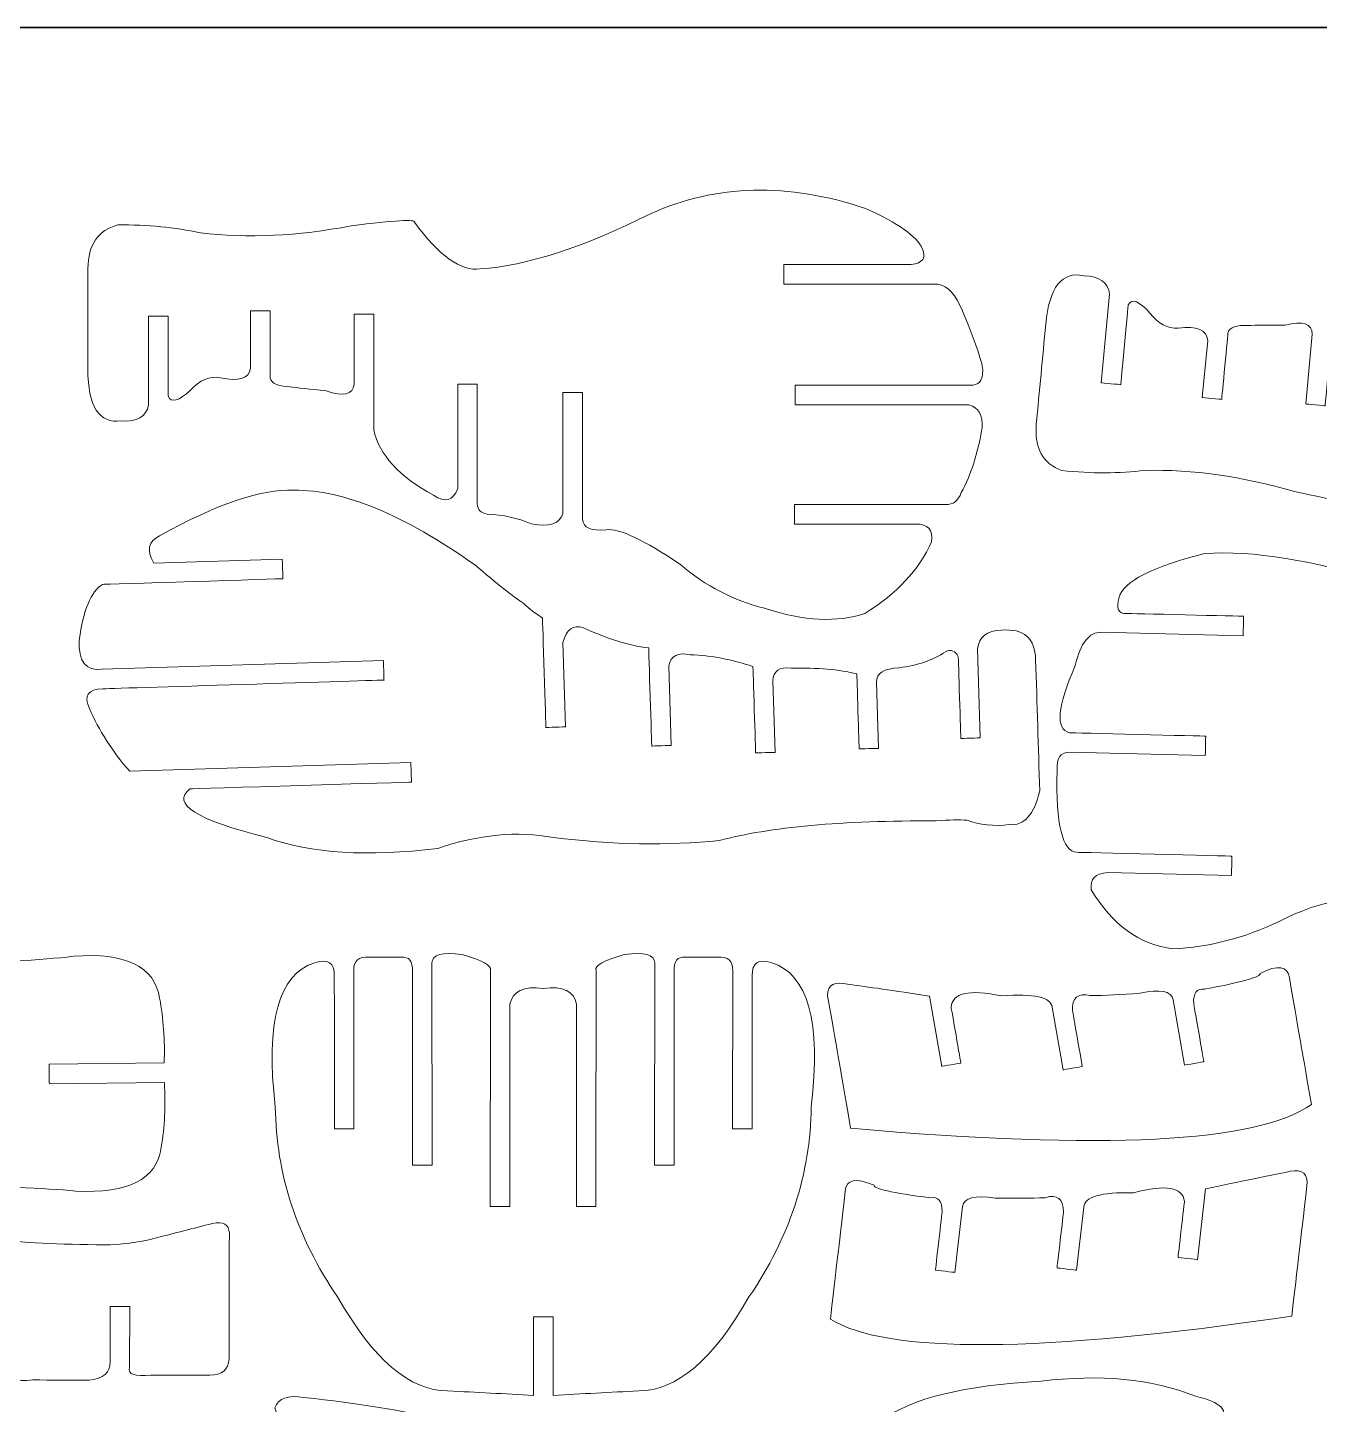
# Model space of a CAD drawing. Header units: inches. Extents: x -305 to 305, y -229 to 229.
# Drawn here: x 25.7 to 210.7, y 31.4 to 228.6 of the extents above; entities that cross this region are included whole.
import ezdxf

# ---------------------------------------------------------------- set-up
doc = ezdxf.new("R2010")
doc.units = ezdxf.units.IN
doc.header["$MEASUREMENT"] = 0
doc.layers.add('Layer 1', color=7, linetype='Continuous')
doc.layers.add('Layer 2', color=5, linetype='Continuous')

msp = doc.modelspace()

# ---------------------------------------------------------------- linework, layer by layer
at = {"layer": 'Layer 1', "lineweight": 9}
for points, knots in [([(115.0071, 201.9669), (124.339, 206.1643), (134.5728, 206.4071), (145.7088, 202.6956), (145.7088, 202.6956), (150.3578, 200.5791), (153.0638, 198.6712), (153.8268, 196.9716), (153.8268, 196.9716), (154.4504, 195.6244), (153.9158, 194.8528), (152.2231, 194.6569)], [0, 0, 0, 0, 0.33333333, 0.33333333, 0.33333333, 0.33333334, 0.66666667, 0.66666667, 0.66666667, 0.66666668, 1, 1, 1, 1]), ([(43.013, 174.545), (42.6591, 172.8778), (41.3575, 172.114), (39.1096, 172.2527), (39.1096, 172.2527), (35.908, 171.8534), (34.3071, 174.3366), (34.3071, 179.7025), (34.3071, 179.7025), (34.3071, 184.4951), (34.3071, 189.2877), (34.3071, 194.0803), (34.3071, 194.0803), (34.3418, 197.4839), (35.7686, 199.5678), (38.5875, 200.3316), (38.5875, 200.3316), (42.8501, 200.3663), (46.7999, 199.9845), (50.4366, 199.1856), (50.4366, 199.1856), (57.1762, 198.3939), (64.3724, 198.7312), (72.0244, 200.1977), (72.0244, 200.1977), (78.3035, 200.9956), (81.3219, 201.169), (81.0788, 200.7181), (81.0788, 200.7181), (84.6089, 195.9034), (87.7576, 193.6734), (90.5248, 194.0283), (90.5248, 194.0283), (97.1058, 194.4738), (105.267, 197.1201), (115.0071, 201.9669)], [0, 0, 0, 0, 0.11111111, 0.11111111, 0.11111111, 0.11111112, 0.22222222, 0.22222222, 0.22222222, 0.22222223, 0.33333333, 0.33333333, 0.33333333, 0.33333334, 0.44444444, 0.44444444, 0.44444444, 0.44444445, 0.55555556, 0.55555556, 0.55555556, 0.55555557, 0.66666667, 0.66666667, 0.66666667, 0.66666668, 0.77777778, 0.77777778, 0.77777778, 0.77777779, 0.88888889, 0.88888889, 0.88888889, 0.8888889, 1, 1, 1, 1]), ([(156.0857, 191.8632), (156.0857, 191.8632), (134.0059, 191.8632), (134.0059, 191.8632), (134.0059, 191.8632), (134.0059, 191.8632), (134.0059, 194.6569), (134.0059, 194.6569), (134.0059, 194.6569), (134.0059, 194.6569), (152.2231, 194.6569), (152.2231, 194.6569)], [0, 0, 0, 0, 0.33333333, 0.33333333, 0.33333333, 0.33333334, 0.66666667, 0.66666667, 0.66666667, 0.66666668, 1, 1, 1, 1]), ([(180.6662, 190.4028), (180.4701, 192.0958), (179.2458, 192.9782), (176.9948, 193.0507), (176.9948, 193.0507), (173.8447, 193.7483), (172.0182, 191.426), (171.5153, 186.0838), (171.5153, 186.0838), (171.0661, 181.3122), (170.617, 176.5407), (170.1678, 171.7692), (170.1678, 171.7692), (169.8834, 168.3773), (171.1086, 166.1689), (173.8435, 165.1443), (173.8435, 165.1443), (178.0841, 164.7103), (182.0522, 164.7203), (185.7478, 165.1749), (185.7478, 165.1749), (192.532, 165.3316), (199.6648, 164.3214), (207.1457, 162.1443), (207.1457, 162.1443), (213.3225, 160.7616), (216.3113, 160.306), (216.1116, 160.7778), (216.1116, 160.7778), (220.0773, 165.2404), (223.4211, 167.1656), (226.143, 166.5529), (226.143, 166.5529), (232.6533, 165.4928), (240.5305, 162.0933), (249.7735, 156.3551)], [0, 0, 0, 0, 0.11111111, 0.11111111, 0.11111111, 0.11111112, 0.22222222, 0.22222222, 0.22222222, 0.22222223, 0.33333333, 0.33333333, 0.33333333, 0.33333334, 0.44444444, 0.44444444, 0.44444444, 0.44444445, 0.55555556, 0.55555556, 0.55555556, 0.55555557, 0.66666667, 0.66666667, 0.66666667, 0.66666668, 0.77777778, 0.77777778, 0.77777778, 0.77777779, 0.88888889, 0.88888889, 0.88888889, 0.8888889, 1, 1, 1, 1]), ([(156.0857, 191.8632), (157.495, 191.5797), (158.6607, 190.3045), (159.583, 188.0376), (159.583, 188.0376), (161.758, 182.7758), (162.715, 179.841), (162.4539, 179.2335), (162.4539, 179.2335), (162.4891, 177.9811), (161.8972, 177.358), (160.6792, 177.3641)], [0, 0, 0, 0, 0.33333333, 0.33333333, 0.33333333, 0.33333334, 0.66666667, 0.66666667, 0.66666667, 0.66666668, 1, 1, 1, 1]), ([(180.6662, 190.403), (180.6662, 190.403), (179.4729, 177.7265), (179.4729, 177.7265), (179.4729, 177.7265), (179.4729, 177.7265), (182.2546, 177.4647), (182.2546, 177.4647), (182.2546, 177.4647), (182.2546, 177.4647), (183.3306, 188.896), (183.3306, 188.896)], [0, 0, 0, 0, 0.33333333, 0.33333333, 0.33333333, 0.33333334, 0.66666667, 0.66666667, 0.66666667, 0.66666668, 1, 1, 1, 1]), ([(194.7147, 183.7957), (194.5984, 185.3066), (193.1926, 185.8927), (190.4972, 185.5532), (190.4972, 185.5532), (188.9674, 185.4533), (187.6194, 186.1729), (186.4536, 187.7127), (186.4536, 187.7127), (184.8988, 189.4465), (183.8579, 189.8408), (183.3306, 188.8962)], [0, 0, 0, 0, 0.33333333, 0.33333333, 0.33333333, 0.33333334, 0.66666667, 0.66666667, 0.66666667, 0.66666668, 1, 1, 1, 1]), ([(209.7021, 184.6874), (209.7021, 184.6874), (208.7613, 174.693), (208.7613, 174.693), (208.7613, 174.693), (208.7613, 174.693), (211.5429, 174.4312), (211.5429, 174.4312), (211.5429, 174.4312), (211.5429, 174.4312), (213.094, 190.9088), (213.094, 190.9088)], [0, 0, 0, 0, 0.33333333, 0.33333333, 0.33333333, 0.33333334, 0.66666667, 0.66666667, 0.66666667, 0.66666668, 1, 1, 1, 1]), ([(57.6189, 179.8061), (57.6189, 179.8061), (57.6189, 188.0309), (57.6189, 188.0309), (57.6189, 188.0309), (57.6189, 188.0309), (60.4129, 188.0309), (60.4129, 188.0309), (60.4129, 188.0309), (60.4129, 188.0309), (60.4129, 178.3997), (60.4129, 178.3997)], [0, 0, 0, 0, 0.33333333, 0.33333333, 0.33333333, 0.33333334, 0.66666667, 0.66666667, 0.66666667, 0.66666668, 1, 1, 1, 1]), ([(72.4567, 177.5143), (72.4567, 177.5143), (72.4567, 187.5528), (72.4567, 187.5528), (72.4567, 187.5528), (72.4567, 187.5528), (75.2507, 187.5528), (75.2507, 187.5528), (75.2507, 187.5528), (75.2507, 187.5528), (75.2507, 171.0024), (75.2507, 171.0024)], [0, 0, 0, 0, 0.33333333, 0.33333333, 0.33333333, 0.33333334, 0.66666667, 0.66666667, 0.66666667, 0.66666668, 1, 1, 1, 1]), ([(43.013, 174.5447), (43.013, 174.5447), (43.013, 187.2772), (43.013, 187.2772), (43.013, 187.2772), (43.013, 187.2772), (45.8069, 187.2772), (45.8069, 187.2772), (45.8069, 187.2772), (45.8069, 187.2772), (45.8069, 175.7955), (45.8069, 175.7955)], [0, 0, 0, 0, 0.33333333, 0.33333333, 0.33333333, 0.33333334, 0.66666667, 0.66666667, 0.66666667, 0.66666668, 1, 1, 1, 1]), ([(209.7021, 184.6874), (209.6588, 186.1914), (208.3567, 186.628), (205.7957, 185.9969), (205.7957, 185.9969), (203.436, 185.9923), (201.6686, 185.9666), (200.4933, 185.9204), (200.4933, 185.9204), (198.8389, 186.0067), (197.8839, 185.6776), (197.6282, 184.9343)], [0, 0, 0, 0, 0.33333333, 0.33333333, 0.33333333, 0.33333334, 0.66666667, 0.66666667, 0.66666667, 0.66666668, 1, 1, 1, 1]), ([(194.7148, 183.7961), (194.7148, 183.7961), (193.944, 175.6075), (193.944, 175.6075), (193.944, 175.6075), (193.944, 175.6075), (196.7256, 175.3457), (196.7256, 175.3457), (196.7256, 175.3457), (196.7256, 175.3457), (197.6282, 184.9345), (197.6282, 184.9345)], [0, 0, 0, 0, 0.33333333, 0.33333333, 0.33333333, 0.33333334, 0.66666667, 0.66666667, 0.66666667, 0.66666668, 1, 1, 1, 1]), ([(57.6189, 179.8065), (57.3615, 178.3132), (55.907, 177.8614), (53.2552, 178.4519), (53.2552, 178.4519), (51.7415, 178.6948), (50.3321, 178.1046), (49.0271, 176.6809), (49.0271, 176.6809), (47.3166, 175.1004), (46.2433, 174.8053), (45.8069, 175.7953)], [0, 0, 0, 0, 0.33333333, 0.33333333, 0.33333333, 0.33333334, 0.66666667, 0.66666667, 0.66666667, 0.66666668, 1, 1, 1, 1]), ([(72.4567, 177.5143), (72.2727, 176.0209), (70.9354, 175.7083), (68.4448, 176.5766), (68.4448, 176.5766), (66.0959, 176.8023), (64.3387, 176.9935), (63.173, 177.1496), (63.173, 177.1496), (61.5177, 177.2188), (60.5978, 177.6359), (60.4129, 178.3999)], [0, 0, 0, 0, 0.33333333, 0.33333333, 0.33333333, 0.33333334, 0.66666667, 0.66666667, 0.66666667, 0.66666668, 1, 1, 1, 1]), ([(87.3004, 162.5632), (87.3004, 162.5632), (87.3004, 177.5384), (87.3004, 177.5384), (87.3004, 177.5384), (87.3004, 177.5384), (90.0944, 177.5384), (90.0944, 177.5384), (90.0944, 177.5384), (90.0944, 177.5384), (90.0944, 160.3752), (90.0944, 160.3752)], [0, 0, 0, 0, 0.33333333, 0.33333333, 0.33333333, 0.33333334, 0.66666667, 0.66666667, 0.66666667, 0.66666668, 1, 1, 1, 1]), ([(102.3701, 159.0211), (102.3701, 159.0211), (102.3701, 176.3209), (102.3701, 176.3209), (102.3701, 176.3209), (102.3701, 176.3209), (105.164, 176.3209), (105.164, 176.3209), (105.164, 176.3209), (105.164, 176.3209), (105.164, 158.1875), (105.164, 158.1875)], [0, 0, 0, 0, 0.33333333, 0.33333333, 0.33333333, 0.33333334, 0.66666667, 0.66666667, 0.66666667, 0.66666668, 1, 1, 1, 1]), ([(160.5224, 174.5703), (160.5224, 174.5703), (135.6402, 174.5703), (135.6402, 174.5703), (135.6402, 174.5703), (135.6402, 174.5703), (135.6402, 177.3641), (135.6402, 177.3641), (135.6402, 177.3641), (135.6402, 177.3641), (160.679, 177.3641), (160.679, 177.3641)], [0, 0, 0, 0, 0.33333333, 0.33333333, 0.33333333, 0.33333334, 0.66666667, 0.66666667, 0.66666667, 0.66666668, 1, 1, 1, 1]), ([(160.5226, 174.5703), (161.9147, 174.1803), (162.5411, 173.0779), (162.4017, 171.263), (162.4017, 171.263), (161.7929, 167.6162), (160.801, 164.5252), (159.4265, 161.9902), (159.4265, 161.9902), (158.9914, 160.8238), (158.2434, 160.2538), (157.1819, 160.2796)], [0, 0, 0, 0, 0.33333333, 0.33333333, 0.33333333, 0.33333334, 0.66666667, 0.66666667, 0.66666667, 0.66666668, 1, 1, 1, 1]), ([(87.3004, 162.5632), (86.6275, 160.7921), (85.4751, 160.4793), (83.8436, 161.6255), (83.8436, 161.6255), (78.9127, 164.2649), (76.0484, 167.3905), (75.2507, 171.0024)], [0, 0, 0, 0, 0.5, 0.5, 0.5, 0.50000001, 1, 1, 1, 1]), ([(43.7524, 151.8796), (42.6871, 153.7178), (42.9568, 155.0198), (44.562, 155.7861), (44.562, 155.7861), (52.6237, 160.3054), (59.0526, 162.4946), (63.8484, 162.3543), (63.8484, 162.3543), (70.9606, 162.3816), (79.576, 158.8216), (89.6943, 151.6748), (89.6943, 151.6748), (92.9455, 148.9141), (95.2995, 147.0535), (96.7561, 146.0937), (96.7561, 146.0937), (97.536, 145.3641), (98.4292, 144.6763), (99.4355, 144.0307)], [0, 0, 0, 0, 0.2, 0.2, 0.2, 0.20000001, 0.4, 0.4, 0.4, 0.40000001, 0.6, 0.6, 0.6, 0.60000001, 0.8, 0.8, 0.8, 0.80000001, 1, 1, 1, 1]), ([(102.3701, 159.0208), (101.9387, 157.5102), (100.4263, 157.0065), (97.8327, 157.5102), (97.8327, 157.5102), (95.901, 158.3607), (93.7956, 158.8298), (91.5165, 158.9168), (91.5165, 158.9168), (90.5987, 159.0553), (90.1246, 159.5416), (90.0944, 160.3752)], [0, 0, 0, 0, 0.33333333, 0.33333333, 0.33333333, 0.33333334, 0.66666667, 0.66666667, 0.66666667, 0.66666668, 1, 1, 1, 1]), ([(152.8497, 157.4858), (152.8497, 157.4858), (135.5097, 157.4858), (135.5097, 157.4858), (135.5097, 157.4858), (135.5097, 157.4858), (135.5097, 160.2796), (135.5097, 160.2796), (135.5097, 160.2796), (135.5097, 160.2796), (157.1821, 160.2796), (157.1821, 160.2796)], [0, 0, 0, 0, 0.33333333, 0.33333333, 0.33333333, 0.33333334, 0.66666667, 0.66666667, 0.66666667, 0.66666668, 1, 1, 1, 1]), ([(152.8495, 157.4858), (154.6587, 157.5273), (155.4247, 156.6846), (155.1463, 154.9575), (155.1463, 154.9575), (153.3893, 150.9463), (150.2049, 147.5253), (145.5937, 144.6948), (145.5937, 144.6948), (141.6791, 143.3406), (136.8942, 143.5837), (131.2395, 145.4241), (131.2395, 145.4241), (126.8375, 146.5352), (122.8183, 148.6191), (119.1817, 151.6758), (119.1817, 151.6758), (114.0315, 155.2177), (110.4819, 156.8847), (108.5331, 156.6766), (108.5331, 156.6766), (106.3852, 156.4507), (105.2621, 156.9543), (105.164, 158.1872)], [0, 0, 0, 0, 0.16666667, 0.16666667, 0.16666667, 0.16666668, 0.33333333, 0.33333333, 0.33333333, 0.33333334, 0.5, 0.5, 0.5, 0.50000001, 0.66666667, 0.66666667, 0.66666667, 0.66666668, 0.83333333, 0.83333333, 0.83333333, 0.83333334, 1, 1, 1, 1]), ([(43.7524, 151.8796), (43.7524, 151.8796), (62.1624, 152.4505), (62.1624, 152.4505), (62.1624, 152.4505), (62.1624, 152.4505), (62.249, 149.6581), (62.249, 149.6581), (62.249, 149.6581), (62.249, 149.6581), (36.3998, 148.8567), (36.3998, 148.8567)], [0, 0, 0, 0, 0.33333333, 0.33333333, 0.33333333, 0.33333334, 0.66666667, 0.66666667, 0.66666667, 0.66666668, 1, 1, 1, 1]), ([(274.2641, 146.5349), (264.7325, 147.0101), (257.776, 147.7694), (253.3942, 148.8125), (253.3942, 148.8125), (247.5809, 149.4744), (243.6873, 149.1874), (241.7137, 147.9515), (241.7137, 147.9515), (235.8831, 146.4972), (228.6398, 146.8816), (219.9838, 149.1048), (219.9838, 149.1048), (209.7907, 152.3369), (201.2185, 153.7252), (194.2671, 153.2698), (194.2671, 153.2698), (186.7245, 151.3366), (182.6483, 149.2497), (182.0385, 147.009), (182.0385, 147.009), (181.5689, 145.379), (181.9175, 144.6067), (183.0838, 144.6926)], [0, 0, 0, 0, 0.16666667, 0.16666667, 0.16666667, 0.16666668, 0.33333333, 0.33333333, 0.33333333, 0.33333334, 0.5, 0.5, 0.5, 0.50000001, 0.66666667, 0.66666667, 0.66666667, 0.66666668, 0.83333333, 0.83333333, 0.83333333, 0.83333334, 1, 1, 1, 1]), ([(102.3394, 140.5264), (102.3394, 140.5264), (102.7142, 128.4425), (102.7142, 128.4425), (102.7142, 128.4425), (102.7142, 128.4425), (99.9216, 128.3559), (99.9216, 128.3559), (99.9216, 128.3559), (99.9216, 128.3559), (99.4355, 144.0303), (99.4355, 144.0303)], [0, 0, 0, 0, 0.33333333, 0.33333333, 0.33333333, 0.33333334, 0.66666667, 0.66666667, 0.66666667, 0.66666668, 1, 1, 1, 1]), ([(179.4675, 141.986), (179.4675, 141.986), (199.7901, 141.4916), (199.7901, 141.4916), (199.7901, 141.4916), (199.7901, 141.4916), (199.858, 144.2845), (199.858, 144.2845), (199.858, 144.2845), (199.858, 144.2845), (183.0838, 144.6926), (183.0838, 144.6926)], [0, 0, 0, 0, 0.33333333, 0.33333333, 0.33333333, 0.33333334, 0.66666667, 0.66666667, 0.66666667, 0.66666668, 1, 1, 1, 1]), ([(161.7525, 139.6416), (161.9452, 141.3486), (163.0853, 142.2347), (165.1734, 142.2994), (165.1734, 142.2994), (168.3845, 142.5537), (170.0187, 141.1351), (170.0759, 138.0438), (170.0759, 138.0438), (170.2699, 131.7862), (170.4638, 125.5284), (170.6581, 119.2706), (170.6581, 119.2706), (169.8525, 115.8627), (168.4092, 114.2517), (166.3283, 114.4386), (166.3283, 114.4386), (164.0872, 114.1759), (162.0639, 114.3836), (160.2585, 115.0623), (160.2585, 115.0623), (159.1697, 115.1638), (157.6967, 115.1374), (155.8395, 114.9833), (155.8395, 114.9833), (142.3241, 115.0372), (131.972, 114.1007), (124.7843, 112.1739), (124.7843, 112.1739), (117.4245, 111.4045), (109.495, 111.545), (100.9962, 112.5959), (100.9962, 112.5959), (95.8249, 113.5565), (90.3127, 113.0376), (84.4599, 111.0394), (84.4599, 111.0394), (74.4084, 109.7999), (66.2353, 110.3195), (59.9406, 112.5984), (59.9406, 112.5984), (49.8503, 115.1092), (46.1829, 117.4289), (48.9391, 119.5574)], [0, 0, 0, 0, 0.09090909, 0.09090909, 0.09090909, 0.0909091, 0.18181818, 0.18181818, 0.18181818, 0.18181819, 0.27272727, 0.27272727, 0.27272727, 0.27272728, 0.36363636, 0.36363636, 0.36363636, 0.36363637, 0.45454545, 0.45454545, 0.45454545, 0.45454546, 0.54545455, 0.54545455, 0.54545455, 0.54545456, 0.63636364, 0.63636364, 0.63636364, 0.63636365, 0.72727273, 0.72727273, 0.72727273, 0.72727274, 0.81818182, 0.81818182, 0.81818182, 0.81818183, 0.90909091, 0.90909091, 0.90909091, 0.90909092, 1, 1, 1, 1]), ([(102.3394, 140.5266), (102.892, 142.4094), (103.849, 143.1251), (105.2105, 142.6745), (105.2105, 142.6745), (108.5442, 141.1043), (111.6891, 140.1283), (114.645, 139.7466)], [0, 0, 0, 0, 0.5, 0.5, 0.5, 0.50000001, 1, 1, 1, 1]), ([(179.4675, 141.986), (177.7459, 142.0439), (176.5063, 140.4584), (175.749, 137.2291), (175.749, 137.2291), (173.1516, 131.3398), (172.8819, 128.1275), (174.9402, 127.5927)], [0, 0, 0, 0, 0.5, 0.5, 0.5, 0.50000001, 1, 1, 1, 1]), ([(117.5204, 137.168), (117.5204, 137.168), (117.8736, 125.7814), (117.8736, 125.7814), (117.8736, 125.7814), (117.8736, 125.7814), (115.081, 125.6948), (115.081, 125.6948), (115.081, 125.6948), (115.081, 125.6948), (114.645, 139.7466), (114.645, 139.7466)], [0, 0, 0, 0, 0.33333333, 0.33333333, 0.33333333, 0.33333334, 0.66666667, 0.66666667, 0.66666667, 0.66666668, 1, 1, 1, 1]), ([(117.5204, 137.168), (117.8157, 138.6078), (118.8433, 139.1422), (120.6031, 138.7714), (120.6031, 138.7714), (123.6045, 138.6715), (126.5963, 138.1068), (129.5788, 137.0779)], [0, 0, 0, 0, 0.5, 0.5, 0.5, 0.50000001, 1, 1, 1, 1]), ([(147.2883, 134.8432), (147.2722, 136.1188), (148.3445, 136.8093), (150.5052, 136.9148), (150.5052, 136.9148), (153.1329, 137.2285), (155.3589, 137.9935), (157.1825, 139.21), (157.1825, 139.21), (157.9721, 139.5633), (158.5753, 139.3306), (158.9922, 138.5121)], [0, 0, 0, 0, 0.33333333, 0.33333333, 0.33333333, 0.33333334, 0.66666667, 0.66666667, 0.66666667, 0.66666668, 1, 1, 1, 1]), ([(161.7525, 139.6416), (161.7525, 139.6416), (162.1487, 126.8643), (162.1487, 126.8643), (162.1487, 126.8643), (162.1487, 126.8643), (159.3561, 126.7777), (159.3561, 126.7777), (159.3561, 126.7777), (159.3561, 126.7777), (158.9922, 138.5119), (158.9922, 138.5119)], [0, 0, 0, 0, 0.33333333, 0.33333333, 0.33333333, 0.33333334, 0.66666667, 0.66666667, 0.66666667, 0.66666668, 1, 1, 1, 1]), ([(36.3678, 136.6907), (36.3678, 136.6907), (76.6455, 137.9397), (76.6455, 137.9397), (76.6455, 137.9397), (76.6455, 137.9397), (76.7321, 135.1473), (76.7321, 135.1473), (76.7321, 135.1473), (76.7321, 135.1473), (36.4544, 133.8982), (36.4544, 133.8982)], [0, 0, 0, 0, 0.33333333, 0.33333333, 0.33333333, 0.33333334, 0.66666667, 0.66666667, 0.66666667, 0.66666668, 1, 1, 1, 1]), ([(132.4379, 135.0209), (132.4379, 135.0209), (132.7551, 124.7931), (132.7551, 124.7931), (132.7551, 124.7931), (132.7551, 124.7931), (129.9625, 124.7065), (129.9625, 124.7065), (129.9625, 124.7065), (129.9625, 124.7065), (129.5788, 137.0779), (129.5788, 137.0779)], [0, 0, 0, 0, 0.33333333, 0.33333333, 0.33333333, 0.33333334, 0.66666667, 0.66666667, 0.66666667, 0.66666668, 1, 1, 1, 1]), ([(132.4379, 135.0207), (132.4851, 136.4527), (133.3497, 137.0596), (135.0328, 136.8411), (135.0328, 136.8411), (138.8002, 136.9389), (141.9412, 136.6687), (144.4562, 136.0314)], [0, 0, 0, 0, 0.5, 0.5, 0.5, 0.50000001, 1, 1, 1, 1]), ([(147.2883, 134.8432), (147.2883, 134.8432), (147.5821, 125.3689), (147.5821, 125.3689), (147.5821, 125.3689), (147.5821, 125.3689), (144.7896, 125.2823), (144.7896, 125.2823), (144.7896, 125.2823), (144.7896, 125.2823), (144.4562, 136.0312), (144.4562, 136.0312)], [0, 0, 0, 0, 0.33333333, 0.33333333, 0.33333333, 0.33333334, 0.66666667, 0.66666667, 0.66666667, 0.66666668, 1, 1, 1, 1]), ([(36.4544, 133.8982), (34.3084, 133.8376), (33.6732, 132.8921), (34.5492, 131.0618), (34.5492, 131.0618), (35.8689, 127.964), (37.786, 124.9714), (40.3001, 122.0843)], [0, 0, 0, 0, 0.5, 0.5, 0.5, 0.50000001, 1, 1, 1, 1]), ([(174.8721, 124.7998), (174.8721, 124.7998), (194.3703, 124.3254), (194.3703, 124.3254), (194.3703, 124.3254), (194.3703, 124.3254), (194.4382, 127.1184), (194.4382, 127.1184), (194.4382, 127.1184), (194.4382, 127.1184), (174.94, 127.5927), (174.94, 127.5927)], [0, 0, 0, 0, 0.33333333, 0.33333333, 0.33333333, 0.33333334, 0.66666667, 0.66666667, 0.66666667, 0.66666668, 1, 1, 1, 1]), ([(174.8723, 124.7998), (173.6196, 124.8091), (173.0411, 123.9362), (173.1376, 122.1807), (173.1376, 122.1807), (172.9497, 114.4602), (173.8993, 110.559), (175.9857, 110.4777)], [0, 0, 0, 0, 0.5, 0.5, 0.5, 0.50000001, 1, 1, 1, 1]), ([(40.3001, 122.0843), (40.3001, 122.0843), (80.5778, 123.3336), (80.5778, 123.3336), (80.5778, 123.3336), (80.5778, 123.3336), (80.6644, 120.5412), (80.6644, 120.5412), (80.6644, 120.5412), (80.6644, 120.5412), (48.9388, 119.5573), (48.9388, 119.5573)], [0, 0, 0, 0, 0.33333333, 0.33333333, 0.33333333, 0.33333334, 0.66666667, 0.66666667, 0.66666667, 0.66666668, 1, 1, 1, 1]), ([(180.4052, 107.5756), (180.4052, 107.5756), (198.1207, 107.1447), (198.1207, 107.1447), (198.1207, 107.1447), (198.1207, 107.1447), (198.1887, 109.9376), (198.1887, 109.9376), (198.1887, 109.9376), (198.1887, 109.9376), (175.9855, 110.4777), (175.9855, 110.4777)], [0, 0, 0, 0, 0.33333333, 0.33333333, 0.33333333, 0.33333334, 0.66666667, 0.66666667, 0.66666667, 0.66666668, 1, 1, 1, 1]), ([(180.4054, 107.5756), (178.5929, 107.475), (177.8073, 106.6579), (178.0485, 105.1255), (178.0485, 105.1255), (181.0583, 100.0672), (184.9577, 97.245), (189.7473, 96.6596), (189.7473, 96.6596), (194.9224, 96.8985), (200.019, 98.2162), (205.0375, 100.6128), (205.0375, 100.6128), (209.2679, 102.803), (212.8418, 103.7581), (215.759, 103.4786)], [0, 0, 0, 0, 0.25, 0.25, 0.25, 0.25000001, 0.5, 0.5, 0.5, 0.50000001, 0.75, 0.75, 0.75, 0.75000001, 1, 1, 1, 1]), ([(0.3218, 85.9929), (-0.4134, 91.3043), (3.4906, 94.1504), (12.0343, 94.5302), (12.0343, 94.5302), (20.9701, 94.6885), (27.7062, 95.0398), (32.2432, 95.5828), (32.2432, 95.5828), (39.7331, 96.1654), (43.8504, 94.1618), (44.5952, 89.5712)], [0, 0, 0, 0, 0.33333333, 0.33333333, 0.33333333, 0.33333334, 0.66666667, 0.66666667, 0.66666667, 0.66666668, 1, 1, 1, 1]), ([(72.4052, 93.55), (72.353, 94.926), (73.0827, 95.5659), (74.5944, 95.4688), (74.5944, 95.4688), (76.121, 95.4593), (77.6475, 95.4493), (79.1741, 95.4396), (79.1741, 95.4396), (80.3343, 95.575), (80.8745, 94.8966), (80.7941, 93.4044)], [0, 0, 0, 0, 0.33333333, 0.33333333, 0.33333333, 0.33333334, 0.66666667, 0.66666667, 0.66666667, 0.66666668, 1, 1, 1, 1]), ([(91.984, 90.0853), (91.9837, 91.2402), (91.9837, 92.395), (91.984, 93.55), (91.984, 93.55), (92.2149, 94.2624), (90.8652, 95.0227), (87.9342, 95.8307)], [0, 0, 0, 0, 0.5, 0.5, 0.5, 0.50000001, 1, 1, 1, 1]), ([(107.106, 90.0853), (107.1062, 91.2402), (107.1062, 92.395), (107.106, 93.55), (107.106, 93.55), (106.875, 94.2624), (108.2247, 95.0227), (111.1557, 95.8307)], [0, 0, 0, 0, 0.5, 0.5, 0.5, 0.50000001, 1, 1, 1, 1]), ([(126.6847, 93.55), (126.737, 94.926), (126.0072, 95.5659), (124.4955, 95.4688), (124.4955, 95.4688), (122.9689, 95.4593), (121.4424, 95.4493), (119.9159, 95.4396), (119.9159, 95.4396), (118.7557, 95.575), (118.2154, 94.8966), (118.2958, 93.4044)], [0, 0, 0, 0, 0.33333333, 0.33333333, 0.33333333, 0.33333334, 0.66666667, 0.66666667, 0.66666667, 0.66666668, 1, 1, 1, 1]), ([(66.8264, 94.6546), (61.6219, 93.0486), (59.7322, 86.1761), (61.158, 74.0377), (61.158, 74.0377), (61.274, 64.4163), (64.2492, 55.3361), (70.0836, 46.7965), (70.0836, 46.7965), (75.1833, 37.8319), (80.4381, 33.3497), (85.8475, 33.3497), (85.8475, 33.3497), (89.9474, 33.1346), (94.0478, 32.9195), (98.1481, 32.7041)], [0, 0, 0, 0, 0.25, 0.25, 0.25, 0.25000001, 0.5, 0.5, 0.5, 0.50000001, 0.75, 0.75, 0.75, 0.75000001, 1, 1, 1, 1]), ([(72.4052, 93.55), (72.4052, 93.55), (72.4253, 70.8681), (72.4253, 70.8681), (72.4253, 70.8681), (72.4253, 70.8681), (69.6315, 70.8681), (69.6315, 70.8681), (69.6315, 70.8681), (69.6315, 70.8681), (69.6129, 92.8523), (69.6129, 92.8523)], [0, 0, 0, 0, 0.33333333, 0.33333333, 0.33333333, 0.33333334, 0.66666667, 0.66666667, 0.66666667, 0.66666668, 1, 1, 1, 1]), ([(83.5855, 94.626), (83.5855, 94.626), (83.6113, 65.6561), (83.6113, 65.6561), (83.6113, 65.6561), (83.6113, 65.6561), (80.8176, 65.6561), (80.8176, 65.6561), (80.8176, 65.6561), (80.8176, 65.6561), (80.7941, 93.4044), (80.7941, 93.4044)], [0, 0, 0, 0, 0.33333333, 0.33333333, 0.33333333, 0.33333334, 0.66666667, 0.66666667, 0.66666667, 0.66666668, 1, 1, 1, 1]), ([(132.2636, 94.6546), (137.468, 93.0486), (139.3577, 86.1761), (137.9319, 74.0377), (137.9319, 74.0377), (137.816, 64.4163), (134.8407, 55.3361), (129.0064, 46.7965), (129.0064, 46.7965), (123.9066, 37.8319), (118.6518, 33.3497), (113.2424, 33.3497), (113.2424, 33.3497), (109.1425, 33.1346), (105.0422, 32.9195), (100.9418, 32.7041)], [0, 0, 0, 0, 0.25, 0.25, 0.25, 0.25000001, 0.5, 0.5, 0.5, 0.50000001, 0.75, 0.75, 0.75, 0.75000001, 1, 1, 1, 1]), ([(115.5044, 94.626), (115.5044, 94.626), (115.4786, 65.6561), (115.4786, 65.6561), (115.4786, 65.6561), (115.4786, 65.6561), (118.2723, 65.6561), (118.2723, 65.6561), (118.2723, 65.6561), (118.2723, 65.6561), (118.2958, 93.4044), (118.2958, 93.4044)], [0, 0, 0, 0, 0.33333333, 0.33333333, 0.33333333, 0.33333334, 0.66666667, 0.66666667, 0.66666667, 0.66666668, 1, 1, 1, 1]), ([(126.6847, 93.55), (126.6847, 93.55), (126.6646, 70.8681), (126.6646, 70.8681), (126.6646, 70.8681), (126.6646, 70.8681), (129.4584, 70.8681), (129.4584, 70.8681), (129.4584, 70.8681), (129.4584, 70.8681), (129.477, 92.8523), (129.477, 92.8523)], [0, 0, 0, 0, 0.33333333, 0.33333333, 0.33333333, 0.33333334, 0.66666667, 0.66666667, 0.66666667, 0.66666668, 1, 1, 1, 1]), ([(206.4149, 92.5038), (206.1894, 94.2154), (204.7915, 94.424), (202.2206, 93.1301), (202.2206, 93.1301), (202.4182, 92.6724), (199.7653, 91.9147), (194.2612, 90.8566), (194.2612, 90.8566), (193.1434, 91.0155), (192.6261, 90.3353), (192.7093, 88.8151)], [0, 0, 0, 0, 0.33333333, 0.33333333, 0.33333333, 0.33333334, 0.66666667, 0.66666667, 0.66666667, 0.66666668, 1, 1, 1, 1]), ([(154.8597, 89.8794), (149.7071, 90.6805), (145.8734, 91.2348), (143.3589, 91.5413), (143.3589, 91.5413), (141.2512, 92.0786), (140.22, 91.5447), (140.2651, 89.9393)], [0, 0, 0, 0, 0.5, 0.5, 0.5, 0.50000001, 1, 1, 1, 1]), ([(172.4334, 88.2892), (172.2718, 89.7366), (169.8538, 90.2792), (165.1794, 89.9164), (165.1794, 89.9164), (160.5226, 90.8947), (158.1229, 90.3385), (157.9801, 88.2477)], [0, 0, 0, 0, 0.5, 0.5, 0.5, 0.50000001, 1, 1, 1, 1]), ([(189.7773, 89.3662), (189.4976, 90.6157), (187.9057, 90.9285), (185.0013, 90.3041), (185.0013, 90.3041), (182.3308, 90.0939), (179.9585, 89.9754), (177.8844, 89.9483), (177.8844, 89.9483), (176.1084, 90.386), (175.2687, 89.6495), (175.3654, 87.7381)], [0, 0, 0, 0, 0.33333333, 0.33333333, 0.33333333, 0.33333334, 0.66666667, 0.66666667, 0.66666667, 0.66666668, 1, 1, 1, 1]), ([(91.984, 90.0853), (91.984, 90.0853), (91.9582, 59.7654), (91.9582, 59.7654), (91.9582, 59.7654), (91.9582, 59.7654), (94.7519, 59.7654), (94.7519, 59.7654), (94.7519, 59.7654), (94.7519, 59.7654), (94.7777, 88.7353), (94.7777, 88.7353)], [0, 0, 0, 0, 0.33333333, 0.33333333, 0.33333333, 0.33333334, 0.66666667, 0.66666667, 0.66666667, 0.66666668, 1, 1, 1, 1]), ([(104.3122, 88.7353), (104.3122, 88.7353), (104.2864, 59.7654), (104.2864, 59.7654), (104.2864, 59.7654), (104.2864, 59.7654), (107.0802, 59.7654), (107.0802, 59.7654), (107.0802, 59.7654), (107.0802, 59.7654), (107.106, 90.0853), (107.106, 90.0853)], [0, 0, 0, 0, 0.33333333, 0.33333333, 0.33333333, 0.33333334, 0.66666667, 0.66666667, 0.66666667, 0.66666668, 1, 1, 1, 1]), ([(154.8597, 89.8794), (154.8597, 89.8794), (156.6134, 79.8225), (156.6134, 79.8225), (156.6134, 79.8225), (156.6134, 79.8225), (159.3656, 80.3025), (159.3656, 80.3025), (159.3656, 80.3025), (159.3656, 80.3025), (157.9801, 88.2477), (157.9801, 88.2477)], [0, 0, 0, 0, 0.33333333, 0.33333333, 0.33333333, 0.33333334, 0.66666667, 0.66666667, 0.66666667, 0.66666668, 1, 1, 1, 1]), ([(189.7773, 89.3662), (189.7773, 89.3662), (191.4092, 80.0075), (191.4092, 80.0075), (191.4092, 80.0075), (191.4092, 80.0075), (194.1615, 80.4875), (194.1615, 80.4875), (194.1615, 80.4875), (194.1615, 80.4875), (192.7093, 88.8151), (192.7093, 88.8151)], [0, 0, 0, 0, 0.33333333, 0.33333333, 0.33333333, 0.33333334, 0.66666667, 0.66666667, 0.66666667, 0.66666668, 1, 1, 1, 1]), ([(172.4334, 88.2892), (172.4334, 88.2892), (173.9967, 79.3241), (173.9967, 79.3241), (173.9967, 79.3241), (173.9967, 79.3241), (176.7489, 79.8041), (176.7489, 79.8041), (176.7489, 79.8041), (176.7489, 79.8041), (175.3654, 87.7381), (175.3654, 87.7381)], [0, 0, 0, 0, 0.33333333, 0.33333333, 0.33333333, 0.33333334, 0.66666667, 0.66666667, 0.66666667, 0.66666668, 1, 1, 1, 1]), ([(45.2441, 80.31), (45.2441, 80.31), (28.7611, 80.1331), (28.7611, 80.1331), (28.7611, 80.1331), (28.7611, 80.1331), (28.7761, 78.7362), (28.7761, 78.7362)], [0, 0, 0, 0, 0.5, 0.5, 0.5, 0.50000001, 1, 1, 1, 1]), ([(45.2741, 77.5162), (45.2741, 77.5162), (28.7911, 77.3394), (28.7911, 77.3394), (28.7911, 77.3394), (28.7911, 77.3394), (28.7761, 78.7362), (28.7761, 78.7362)], [0, 0, 0, 0, 0.5, 0.5, 0.5, 0.50000001, 1, 1, 1, 1]), ([(0.484, 70.8708), (-0.137, 65.5448), (3.8271, 62.7831), (12.377, 62.5867), (12.377, 62.5867), (21.3141, 62.6202), (28.0562, 62.4135), (32.6038, 61.9679), (32.6038, 61.9679), (40.1044, 61.5462), (44.1779, 63.6376), (44.824, 68.2431)], [0, 0, 0, 0, 0.33333333, 0.33333333, 0.33333333, 0.33333334, 0.66666667, 0.66666667, 0.66666667, 0.66666668, 1, 1, 1, 1]), ([(194.411, 62.2767), (199.5088, 63.3742), (203.3041, 64.1489), (205.7967, 64.6002), (205.7967, 64.6002), (207.8698, 65.2583), (208.9301, 64.7849), (208.9778, 63.1796)], [0, 0, 0, 0, 0.5, 0.5, 0.5, 0.50000001, 1, 1, 1, 1]), ([(142.7903, 61.919), (142.9166, 63.6407), (144.3, 63.9297), (146.9415, 62.7864), (146.9415, 62.7864), (146.7706, 62.3181), (149.4628, 61.7149), (155.0188, 60.9765), (155.0188, 60.9765), (156.1256, 61.1997), (156.6813, 60.5504), (156.6861, 59.028)], [0, 0, 0, 0, 0.33333333, 0.33333333, 0.33333333, 0.33333334, 0.66666667, 0.66666667, 0.66666667, 0.66666668, 1, 1, 1, 1]), ([(159.5814, 59.7476), (159.7884, 61.0111), (161.3596, 61.4154), (164.2952, 60.9598), (164.2952, 60.9598), (166.9734, 60.9042), (169.3485, 60.9229), (171.4208, 61.0156), (171.4208, 61.0156), (173.1685, 61.5552), (174.0494, 60.8684), (174.0632, 58.9546)], [0, 0, 0, 0, 0.33333333, 0.33333333, 0.33333333, 0.33333334, 0.66666667, 0.66666667, 0.66666667, 0.66666668, 1, 1, 1, 1]), ([(176.9585, 59.6742), (177.0362, 61.1285), (179.4189, 61.8099), (184.1064, 61.7177), (184.1064, 61.7177), (188.6989, 62.9633), (191.1267, 62.5466), (191.39, 60.4676)], [0, 0, 0, 0, 0.5, 0.5, 0.5, 0.50000001, 1, 1, 1, 1]), ([(194.411, 62.2767), (194.411, 62.2767), (193.2411, 52.1354), (193.2411, 52.1354), (193.2411, 52.1354), (193.2411, 52.1354), (190.4657, 52.4556), (190.4657, 52.4556), (190.4657, 52.4556), (190.4657, 52.4556), (191.39, 60.4676), (191.39, 60.4676)], [0, 0, 0, 0, 0.33333333, 0.33333333, 0.33333333, 0.33333334, 0.66666667, 0.66666667, 0.66666667, 0.66666668, 1, 1, 1, 1]), ([(159.5814, 59.7476), (159.5814, 59.7476), (158.4926, 50.3102), (158.4926, 50.3102), (158.4926, 50.3102), (158.4926, 50.3102), (155.7173, 50.6305), (155.7173, 50.6305), (155.7173, 50.6305), (155.7173, 50.6305), (156.6861, 59.028), (156.6861, 59.028)], [0, 0, 0, 0, 0.33333333, 0.33333333, 0.33333333, 0.33333334, 0.66666667, 0.66666667, 0.66666667, 0.66666668, 1, 1, 1, 1]), ([(176.9585, 59.6742), (176.9585, 59.6742), (175.9156, 50.6338), (175.9156, 50.6338), (175.9156, 50.6338), (175.9156, 50.6338), (173.1402, 50.954), (173.1402, 50.954), (173.1402, 50.954), (173.1402, 50.954), (174.0632, 58.9546), (174.0632, 58.9546)], [0, 0, 0, 0, 0.33333333, 0.33333333, 0.33333333, 0.33333334, 0.66666667, 0.66666667, 0.66666667, 0.66666668, 1, 1, 1, 1]), ([(54.5782, 55.9372), (54.5061, 57.1878), (53.696, 57.6454), (52.1488, 57.3104), (52.1488, 57.3104), (49.4225, 56.63), (46.6958, 55.93), (43.9692, 55.2107), (43.9692, 55.2107), (41.4749, 54.5684), (39.0199, 54.2551), (36.6044, 54.2715), (36.6044, 54.2715), (30.3424, 54.2985), (24.8548, 54.5753), (20.1419, 55.102), (20.1419, 55.102), (14.7143, 55.8148), (11.3332, 56.0568), (9.9991, 55.8278), (9.9991, 55.8278), (3.6228, 55.8842), (-2.7538, 55.9405), (-9.1304, 55.997), (-9.1304, 55.997), (-10.428, 56.0198), (-11.0624, 55.4593), (-11.0334, 54.3159)], [0, 0, 0, 0, 0.14285714, 0.14285714, 0.14285714, 0.14285715, 0.28571429, 0.28571429, 0.28571429, 0.2857143, 0.42857143, 0.42857143, 0.42857143, 0.42857144, 0.57142857, 0.57142857, 0.57142857, 0.57142858, 0.71428571, 0.71428571, 0.71428571, 0.71428572, 0.85714286, 0.85714286, 0.85714286, 0.85714287, 1, 1, 1, 1]), ([(40.2796, 36.7294), (40.2796, 36.7294), (40.3036, 45.4137), (40.3036, 45.4137), (40.3036, 45.4137), (40.3036, 45.4137), (37.5098, 45.4214), (37.5098, 45.4214), (37.5098, 45.4214), (37.5098, 45.4214), (37.4879, 37.4931), (37.4879, 37.4931)], [0, 0, 0, 0, 0.33333333, 0.33333333, 0.33333333, 0.33333334, 0.66666667, 0.66666667, 0.66666667, 0.66666668, 1, 1, 1, 1]), ([(98.1481, 32.7041), (98.1481, 32.7041), (98.1481, 43.949), (98.1481, 43.949), (98.1481, 43.949), (98.1481, 43.949), (99.545, 43.949), (99.545, 43.949)], [0, 0, 0, 0, 0.5, 0.5, 0.5, 0.50000001, 1, 1, 1, 1]), ([(100.9418, 32.7041), (100.9418, 32.7041), (100.9418, 43.949), (100.9418, 43.949), (100.9418, 43.949), (100.9418, 43.949), (99.545, 43.949), (99.545, 43.949)], [0, 0, 0, 0, 0.5, 0.5, 0.5, 0.50000001, 1, 1, 1, 1]), ([(37.4879, 37.4931), (37.5378, 35.9619), (36.5487, 35.0921), (34.5203, 34.8847), (34.5203, 34.8847), (31.8154, 34.8921), (29.11, 34.8996), (26.4047, 34.9071), (26.4047, 34.9071), (23.9433, 34.5653), (22.8501, 35.3044), (23.1255, 37.1258)], [0, 0, 0, 0, 0.33333333, 0.33333333, 0.33333333, 0.33333334, 0.66666667, 0.66666667, 0.66666667, 0.66666668, 1, 1, 1, 1]), ([(54.5284, 37.9112), (54.4276, 36.361), (53.5174, 35.5878), (51.7972, 35.5925), (51.7972, 35.5925), (48.9761, 35.6003), (46.1551, 35.6081), (43.3338, 35.6161), (43.3338, 35.6161), (41.0287, 35.3319), (40.0104, 35.7029), (40.2796, 36.7294)], [0, 0, 0, 0, 0.33333333, 0.33333333, 0.33333333, 0.33333334, 0.66666667, 0.66666667, 0.66666667, 0.66666668, 1, 1, 1, 1]), ([(196.5382, 28.6783), (197.8527, 30.4625), (196.6669, 31.7627), (192.981, 32.5783), (192.981, 32.5783), (186.7036, 35.0669), (179.3249, 35.7827), (170.8462, 34.726), (170.8462, 34.726), (159.7899, 34.1329), (152.2263, 32.2801), (148.1562, 29.1678), (148.1562, 29.1678), (146.6726, 28.4256), (147.313, 27.3215), (150.0782, 25.8558)], [0, 0, 0, 0, 0.25, 0.25, 0.25, 0.25000001, 0.5, 0.5, 0.5, 0.50000001, 0.75, 0.75, 0.75, 0.75000001, 1, 1, 1, 1]), ([(71.5468, 0.7368), (71.5468, 0.7368), (61.0883, 30.9144), (61.0883, 30.9144), (61.0883, 30.9144), (61.5938, 32.2844), (62.9761, 32.78), (65.2354, 32.4002), (65.2354, 32.4002), (81.0692, 30.719), (91.2436, 28.1503), (95.7587, 24.695), (95.7587, 24.695), (104.5236, 18.5359), (110.6919, 10.9022), (114.2637, 1.7943), (114.2637, 1.7943), (117.1736, -4.23), (119.374, -8.211), (120.8646, -10.1474), (120.8646, -10.1474), (121.9895, -13.1516), (122.9109, -17.4537), (123.6285, -23.0538), (123.6285, -23.0538), (124.5611, -27.3445), (124.3035, -28.9448), (122.8563, -27.8546), (122.8563, -27.8546), (117.3148, -21.6746), (114.333, -17.6829), (113.9116, -15.8805), (113.9116, -15.8805), (113.3569, -14.1651), (113.0847, -12.5564), (113.0951, -11.0552), (113.0951, -11.0552), (112.5011, -8.6965), (111.2673, -6.0268), (109.3933, -3.0458), (109.3933, -3.0458), (102.1848, 8.193), (98.3627, 13.3555), (97.9279, 12.4411), (97.9279, 12.4411), (99.3618, 8.1944), (100.7955, 3.9477), (102.2293, -0.2991), (102.2293, -0.2991), (102.6107, -1.8617), (102.5611, -3.7984), (102.0807, -6.1087), (102.0807, -6.1087), (101.4508, -7.4458), (100.2193, -7.6993), (98.3865, -6.8687), (98.3865, -6.8687), (93.1469, -3.6614), (90.329, -1.337), (89.933, 0.1057)], [0, 0, 0, 0, 0.06666667, 0.06666667, 0.06666667, 0.06666668, 0.13333333, 0.13333333, 0.13333333, 0.13333334, 0.2, 0.2, 0.2, 0.20000001, 0.26666667, 0.26666667, 0.26666667, 0.26666668, 0.33333333, 0.33333333, 0.33333333, 0.33333334, 0.4, 0.4, 0.4, 0.40000001, 0.46666667, 0.46666667, 0.46666667, 0.46666668, 0.53333333, 0.53333333, 0.53333333, 0.53333334, 0.6, 0.6, 0.6, 0.60000001, 0.66666667, 0.66666667, 0.66666667, 0.66666668, 0.73333333, 0.73333333, 0.73333333, 0.73333334, 0.8, 0.8, 0.8, 0.80000001, 0.86666667, 0.86666667, 0.86666667, 0.86666668, 0.93333333, 0.93333333, 0.93333333, 0.93333334, 1, 1, 1, 1])]:
    msp.add_open_spline(points, degree=3, knots=knots, dxfattribs=at)
for points in [[(33.0851, 140.874), (33.6449, 145.1456), (34.7496, 147.8065), (36.3996, 148.8567)], [(36.3678, 136.6907), (33.9966, 136.418), (32.9024, 137.8123), (33.0851, 140.874)], [(69.6129, 92.8523), (69.6474, 94.6546), (68.7188, 95.2553), (66.8264, 94.6546)], [(83.5855, 94.626), (83.6063, 95.8307), (85.056, 96.2324), (87.9342, 95.8307)], [(115.5044, 94.626), (115.4837, 95.8307), (114.0339, 96.2324), (111.1557, 95.8307)], [(129.477, 92.8523), (129.4425, 94.6546), (130.3711, 95.2553), (132.2636, 94.6546)], [(99.545, 90.9942), (96.7292, 91.3452), (95.1403, 90.5925), (94.7777, 88.7353)], [(99.545, 90.9942), (102.3607, 91.3452), (103.9497, 90.5925), (104.3122, 88.7353)], [(209.5792, 74.3589), (207.7339, 84.9411), (208.2602, 81.9215), (206.4149, 92.5038)], [(44.5952, 89.5712), (45.1373, 86.6793), (45.3536, 83.5922), (45.2441, 80.31)], [(143.5736, 70.9666), (141.7282, 81.5488), (142.1104, 79.3569), (140.2651, 89.9393)], [(44.824, 68.2431), (45.3039, 71.146), (45.454, 74.2371), (45.2741, 77.5162)], [(143.5736, 70.9666), (179.824, 67.7575), (201.8262, 68.8883), (209.5792, 74.3589)], [(206.7706, 44.0474), (208.0017, 54.7185), (207.7467, 52.5083), (208.9778, 63.1796)], [(140.6792, 43.6215), (141.9103, 54.2926), (141.5592, 51.2477), (142.7903, 61.919)], [(54.5782, 55.9372), (54.5485, 45.1954), (54.558, 48.6533), (54.5284, 37.9112)], [(206.7706, 44.0474), (170.766, 38.7498), (148.7353, 38.6079), (140.6792, 43.6215)]]:
    msp.add_open_spline(points, degree=3, dxfattribs=at)
at = {"layer": 'Layer 2', "lineweight": 35}
msp.add_open_spline([(-304.8, 228.6), (-304.8, 228.6), (304.8, 228.6), (304.8, 228.6), (304.8, 228.6), (304.8, 228.6), (304.8, -228.6), (304.8, -228.6), (304.8, -228.6), (304.8, -228.6), (-304.8, -228.6), (-304.8, -228.6), (-304.8, -228.6), (-304.8, -228.6), (-304.8, 228.6), (-304.8, 228.6)], degree=3, knots=[0, 0, 0, 0, 0.25, 0.25, 0.25, 0.25000001, 0.5, 0.5, 0.5, 0.50000001, 0.75, 0.75, 0.75, 0.75000001, 1, 1, 1, 1], dxfattribs=at)

doc.saveas('drawing.dxf')
